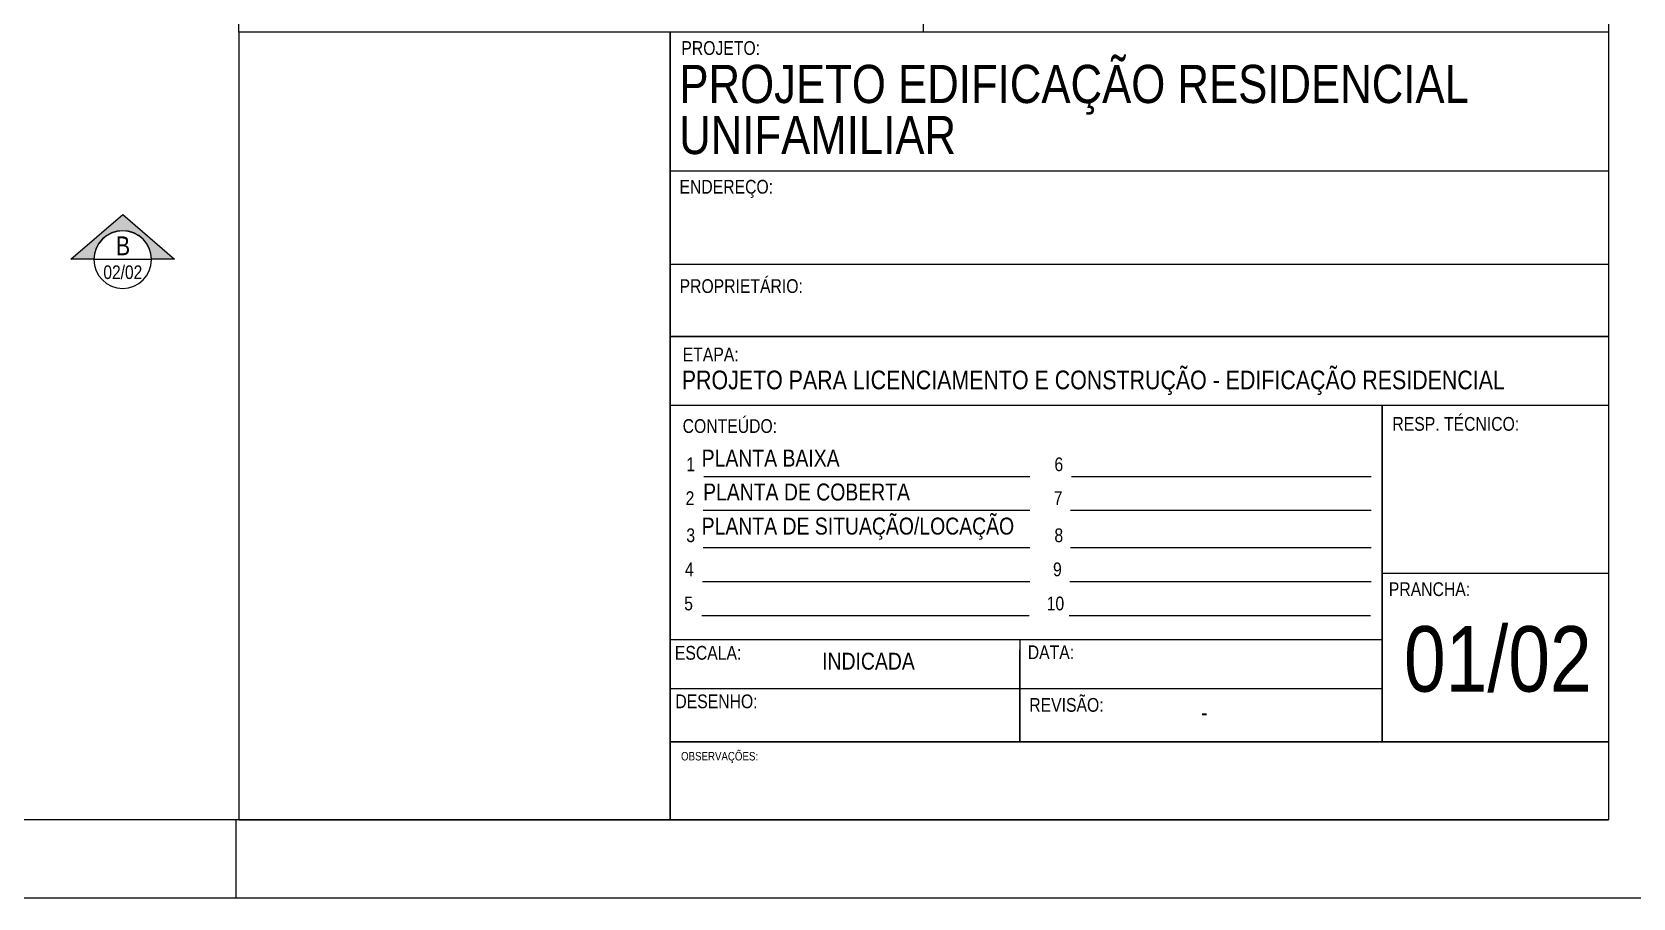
# Model space of a CAD drawing. Header units: millimetres. Extents: x -6300 to 1991, y -4770 to 4545.
# Drawn here: x -353 to 1181, y 90 to 920 of the extents above; entities that cross this region are included whole.
import ezdxf
from ezdxf.enums import TextEntityAlignment as Align

# ---------------------------------------------------------------- set-up
doc = ezdxf.new("R2010")
doc.units = ezdxf.units.MM
doc.header["$LTSCALE"] = 20
doc.header["$MEASUREMENT"] = 0
doc.layers.get('0').update_dxf_attribs({"linetype": 'CONTINUOUS'})
for name, color, linetype in [('AR-TXT', 2, 'CONTINUOUS'), ('E-TXT-Y', 2, 'CONTINUOUS'), ("LINHA - PROJETU'S", 1, 'CONTINUOUS'), ('Lotes', 2, 'CONTINUOUS'), ("PRANCHA - PROJETU'S", 7, 'CONTINUOUS'), ('TEXTO', 2, 'CONTINUOUS')]:
    doc.layers.add(name, color=color, linetype=linetype)
doc.styles.add('F2', font='ARIALN.TTF')
doc.styles.add('SWIS 721 CN BT', font='swissc.ttf')

# ---------------------------------------------------------------- blocks, each defined once
blk = doc.blocks.new('CHAVE CORTE-100')
blk.add_hatch(color=8).paths.add_polyline_path([(-2.567, 0), (-2.86, 0), (-2.198, 0.571), (-1.536, 0), (-1.83, 0, 0.987177)])
at = {"color": 2}
blk.add_line((-1.83, 0), (-2.567, 0), dxfattribs=at)
blk.add_lwpolyline([(-1.83, 0.001), (-1.536, 0), (-2.198, 0.571), (-2.86, 0), (-2.567, 0, -0.985586)], format="xyb", close=True, dxfattribs=at)
blk.add_circle((-2.199, -0.005), 0.368, dxfattribs=at)
at = {"color": 2, "style": 'F2'}
for tag, height, p in [('A', 0.24, (-2.199, 0.171)), ('01-02', 0.2, (-2.199, -0.127))]:
    blk.add_attdef(tag, text='', height=height, dxfattribs=at).set_placement(p, align=Align.MIDDLE_CENTER)

msp = doc.modelspace()

# ---------------------------------------------------------------- linework, layer by layer
at = {"color": 2}
for p, q in [((-155.379, 920.116), (-155.379, 1889.367)), ((-155.379, 920.116), (-155.379, 165.189)), ((-158.315, 165.189), (-158.315, 90.189)), ((-158.315, 165.189), (-158.315, 90.189))]:
    msp.add_line(p, q, dxfattribs=at)
msp.add_lwpolyline([(-155.379, 920.116), (-155.379, 2390.867), (1157.121, 2390.867)], dxfattribs=at)
at = {"color": 7}
msp.add_lwpolyline([(500.871, 920.116), (500.871, 2390.867)], dxfattribs=at)
at = {"layer": "LINHA - PROJETU'S", "color": 1}
for p, q in [((1157.121, 920.116), (-155.379, 920.116)), ((258.025, 920.116), (258.025, 165.189)), ((258.025, 165.189), (258.025, 920.116)), ((1157.121, 920.116), (1157.121, 165.189)), ((258.025, 787.175), (1157.121, 787.175)), ((258.025, 787.175), (1157.121, 787.175)), ((258.025, 697.768), (1157.121, 697.768)), ((258.025, 628.431), (1157.121, 628.431)), ((1157.121, 628.431), (258.025, 628.431)), ((258.025, 628.431), (1157.121, 628.431)), ((258.025, 628.431), (1157.121, 628.431)), ((258.025, 628.431), (1157.121, 628.431)), ((258.025, 562.618), (1157.121, 562.618)), ((940.39, 562.618), (940.39, 240.604)), ((940.39, 401.611), (1157.121, 401.611)), ((940.39, 356.855), (940.39, 240.604)), ((940.39, 356.855), (940.39, 305.585)), ((940.39, 337.633), (258.025, 337.633)), ((592.97, 337.633), (592.97, 239.761)), ((258.025, 291.031), (940.39, 291.031)), ((592.97, 239.761), (592.97, 291.031)), ((592.97, 239.761), (258.025, 239.761)), ((1157.121, 239.761), (258.025, 239.761)), ((924.978, 239.761), (592.97, 239.761)), ((-155.379, 165.189), (1157.121, 165.189)), ((-155.379, 165.189), (1157.121, 165.189)), ((-155.379, 165.189), (1157.121, 165.189))]:
    msp.add_line(p, q, dxfattribs=at)
msp.add_lwpolyline([(1157.121, 920.116), (-155.379, 920.116), (-155.379, 165.189)], dxfattribs=at)
msp.add_lwpolyline([(1157.121, 920.116), (-155.379, 920.116), (-155.379, 165.189)], dxfattribs=at)
at = {"layer": 'Lotes', "color": 2}
msp.add_lwpolyline([(-6225.21, 90.189), (1232.121, 90.189), (1232.121, 4545.189), (-6225.21, 4545.189)], close=True, dxfattribs=at)
at = {"layer": 'Lotes', "color": 1}
msp.add_lwpolyline([(-6037.71, 4470.189), (1157.121, 4470.189), (1157.121, 165.189), (-6037.71, 165.189)], close=True, dxfattribs=at)
at = {"layer": "PRANCHA - PROJETU'S", "color": 1}
for p, q in [((258.025, 335.894), (258.025, 920.116)), ((940.39, 240.604), (940.39, 562.618)), ((258.025, 165.189), (258.025, 335.894)), ((940.39, 335.894), (940.39, 336.057)), ((258.025, 291.031), (924.978, 291.031)), ((592.97, 239.761), (592.97, 291.031)), ((258.025, 239.761), (1157.121, 239.761)), ((258.025, 239.761), (924.978, 239.761))]:
    msp.add_line(p, q, dxfattribs=at)
at = {"layer": "PRANCHA - PROJETU'S", "color": 7}
for p, q in [((290.247, 494.218), (602.722, 494.218)), ((642.405, 494.206), (886.043, 494.206)), ((642.405, 494.206), (929.719, 494.206)), ((289.57, 461.762), (602.722, 461.762)), ((641.728, 461.75), (929.719, 461.75)), ((289.57, 426.214), (602.722, 426.214)), ((641.728, 426.203), (929.719, 426.203)), ((288.894, 393.534), (602.722, 393.534)), ((288.894, 393.534), (602.722, 393.534)), ((641.051, 393.523), (929.719, 393.523)), ((641.051, 393.523), (929.719, 393.523)), ((288.217, 360.853), (602.046, 360.853)), ((288.217, 360.853), (602.046, 360.853)), ((640.374, 360.842), (929.042, 360.842)), ((640.374, 360.842), (929.042, 360.842))]:
    msp.add_line(p, q, dxfattribs=at)
at = {"layer": "PRANCHA - PROJETU'S"}
for p, q in [((-22.763, 165.189), (1157.121, 165.189)), ((321.749, 165.189), (1132.794, 165.189)), ((321.749, 165.189), (1157.121, 165.189))]:
    msp.add_line(p, q, dxfattribs=at)
at = {"layer": 'TEXTO', "color": 3}
msp.add_line((592.97, 291.031), (592.97, 328.022), dxfattribs=at)

# ---------------------------------------------------------------- block references
at = {"layer": 'AR-TXT'}
ref = msp.add_blockref('CHAVE CORTE-100', (-431.457, 702.402, 182.961), dxfattribs=dict(at, xscale=-75, yscale=75, zscale=75))
ref.add_attrib('00', '02/02', dxfattribs={"layer": '0', "height": 13, "style": 'SWIS 721 CN BT'}).set_placement((-266.493, 689.91, 182.961), align=Align.MIDDLE_CENTER)
ref.add_attrib('A', 'B', dxfattribs={"layer": '0', "height": 18, "style": 'SWIS 721 CN BT'}).set_placement((-266.376, 715.194, 182.961), align=Align.MIDDLE_CENTER)

# ---------------------------------------------------------------- texts
at = {"layer": 'E-TXT-Y', "style": 'F2'}
for s, p in [('PROJETO EDIFICAÇÃO RESIDENCIAL', (266.824, 852.052)), ('UNIFAMILIAR', (266.592, 803.113))]:
    msp.add_text(s, height=36.57887, dxfattribs=at).set_placement(p)
at = {"layer": "PRANCHA - PROJETU'S", "color": 7, "style": 'F2'}
for s, height, p in [('PROJETO:', 13.1684, (268.709, 898.194)), ('RESP. TÉCNICO:', 13.16839, (950.024, 537.976)), ('6', 13.168, (626.196, 499.222)), ('7', 13.168, (625.519, 466.766)), ('8', 13.168, (626.196, 431.218)), ('9', 13.168, (624.842, 398.538)), ('PRANCHA:', 13.1684, (946.629, 379.555)), ('10', 13.1684, (618.779, 365.857)), ('ESCALA:', 13.1684, (262.5, 318.567)), ('DATA:', 13.1684, (600.645, 319.107)), ('DESENHO:', 13.1684, (262.975, 272.07)), ('REVISÃO:', 13.1684, (602.082, 268.658))]:
    msp.add_text(s, height=height, dxfattribs=at).set_placement(p)
at = {"layer": "PRANCHA - PROJETU'S", "color": 2, "style": 'F2'}
for s, height, p in [('PLANTA BAIXA', 16.2209, (288.203, 503.632)), ('PLANTA DE COBERTA', 16.2209, (289.556, 471.177)), ('PLANTA DE SITUAÇÃO/LOCAÇÃO', 16.2209, (288.203, 438.496)), ('01/02', 62.7547, (961.131, 287.955)), ('INDICADA', 16.2209, (403.639, 309.015)), ('-', 16.221, (766.803, 259.876))]:
    msp.add_text(s, height=height, dxfattribs=at).set_placement(p)
at = {"layer": "PRANCHA - PROJETU'S", "style": 'F2'}
msp.add_text('OBSERVAÇÕES:', height=8.11045, dxfattribs=at).set_placement((268.411, 222.02))
at = {"layer": 'TEXTO', "color": 7, "style": 'F2'}
for s, height, p in [('ENDEREÇO:', 13.1684, (266.951, 765.226)), ('PROPRIETÁRIO:', 13.16839, (267, 670.028)), ('ETAPA:', 13.1684, (270.03, 604.481)), ('CONTEÚDO:', 13.1684, (269.953, 535.907)), ('1', 13.168, (273.458, 499.233)), ('2', 13.168, (272.781, 466.777)), ('3', 13.168, (273.458, 431.23)), ('4', 13.168, (272.104, 398.549)), ('5', 13.168, (271.428, 365.868))]:
    msp.add_text(s, height=height, dxfattribs=at).set_placement(p)
at = {"layer": 'TEXTO', "color": 2, "style": 'F2'}
msp.add_text('PROJETO PARA LICENCIAMENTO E CONSTRUÇÃO - EDIFICAÇÃO RESIDENCIAL ', height=17.883, dxfattribs=at).set_placement((269.129, 577.727))

doc.saveas('drawing.dxf')
